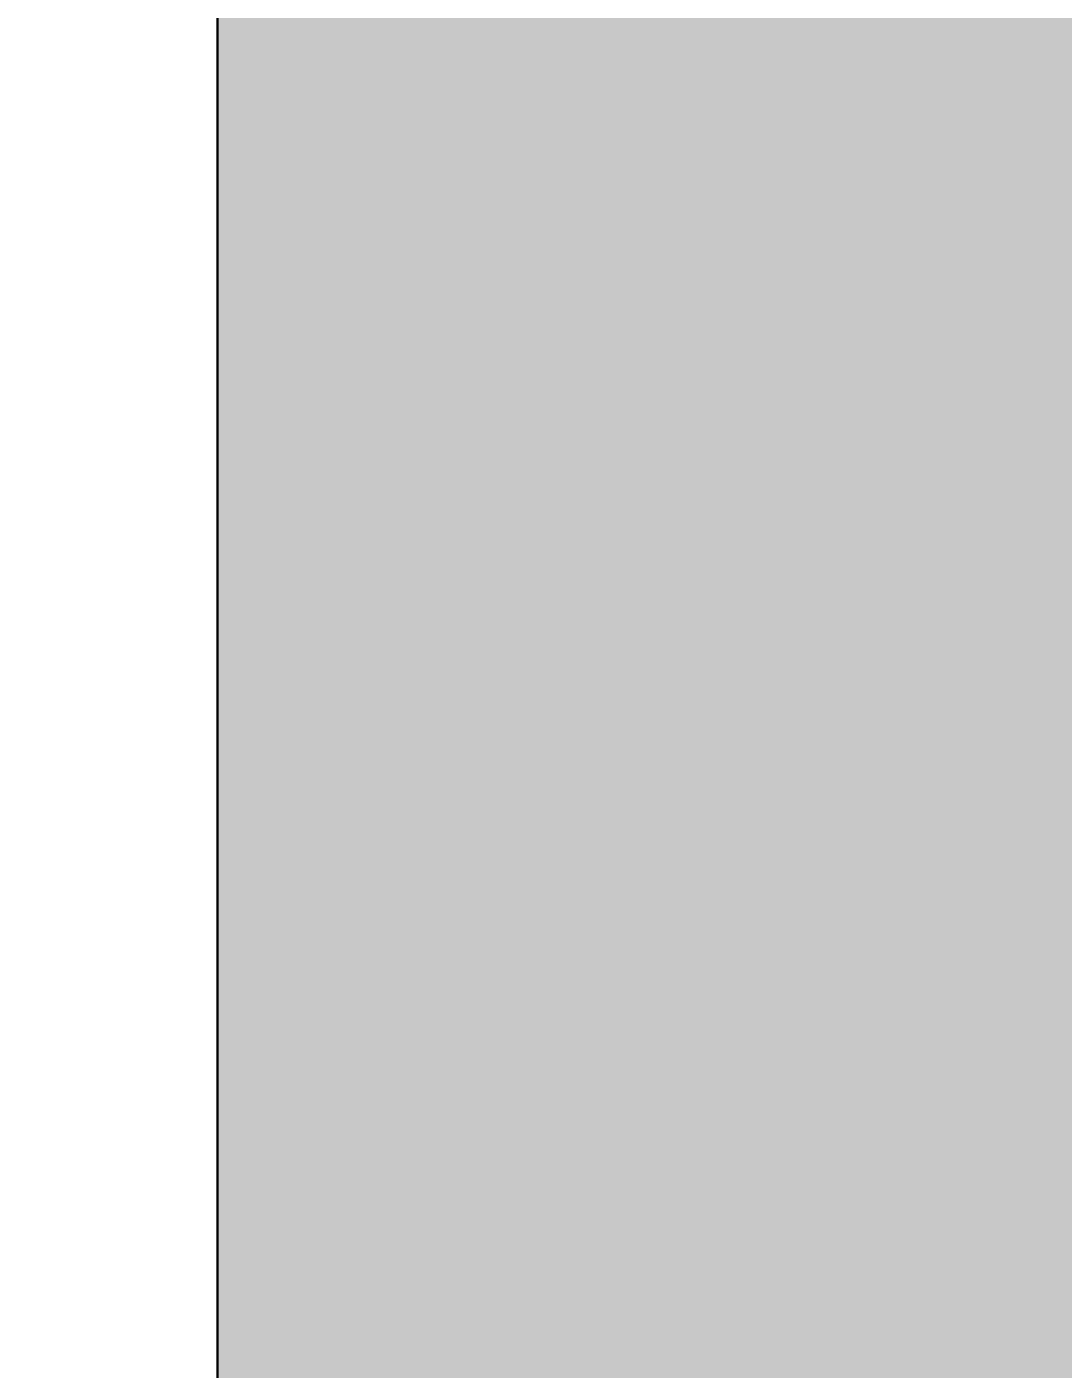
# Model space of a CAD drawing. Header units: millimetres. Extents: x 4538.1 to 4620.9, y 1743.9 to 1794.5.
# Drawn here: x 4542.9264563 to 4542.9265437, y 1750.3656055 to 1750.3657187 of the extents above; entities that cross this region are included whole.
import ezdxf

# ---------------------------------------------------------------- set-up
doc = ezdxf.new("R2010")
doc.units = ezdxf.units.MM
doc.layers.add('BUILT UP', color=1, linetype='Continuous', lineweight=30)
doc.styles.get("Standard").update_dxf_attribs({"font": 'arial.ttf'})
doc.dimstyles.new('ISO-25', dxfattribs={"dimtxt": 0.25, "dimasz": 0.25, "dimexe": 0.25, "dimexo": 0.1, "dimtad": 0, "dimdsep": 46, "dimtxsty": 'Standard', "dimcen": 0.25, "dimadec": 0, "dimazin": 0, "dimtfac": 1, "dimtix": 1, "dimtmove": 0, "dimatfit": 0, "dimfxl": 1, "dimarcsym": 0})

# ---------------------------------------------------------------- blocks, each defined once
blk = doc.blocks.new('*D54')
at = {"color": 0, "lineweight": -2, "ltscale": 0.18, "transparency": 16777216}
for p, q in [((4542.81937873, 1750.61582744), (4542.81937873, 1750.86582744)), ((4542.82647237, 1750.36582744), (4542.56937873, 1750.36582744)), ((4542.81937873, 1750.36582744), (4542.81937873, 1749.98265214)), ((4542.81937873, 1747.69582744), (4542.81937873, 1748.07900275)), ((4542.82647237, 1747.69582744), (4542.56937873, 1747.69582744)), ((4542.81937873, 1747.44582744), (4542.81937873, 1747.19582744))]:
    blk.add_line(p, q, dxfattribs=at)
at = {"color": 0, "ltscale": 0.18, "transparency": 16777216}
for points in [[(4542.77771207, 1750.61582744), (4542.8610454, 1750.61582744), (4542.81937873, 1750.36582744)], [(4542.77771207, 1747.44582744), (4542.8610454, 1747.44582744), (4542.81937873, 1747.69582744)]]:
    blk.add_solid(points, dxfattribs=at)
at = {"layer": 'Defpoints', "color": 0, "ltscale": 0.18, "transparency": 16777216}
for p in [(4542.92647237, 1750.36582744), (4542.81937873, 1747.69582744), (4542.92647237, 1747.69582744)]:
    blk.add_point(p, dxfattribs=at)
at = {"color": 0, "ltscale": 0.18, "transparency": 16777216, "insert": (4542.81937873, 1749.03082744), "char_height": 0.25, "attachment_point": 5, "rotation": 90}
blk.add_mtext('2.67', dxfattribs=at)
blk = doc.blocks.new('*D55')
at = {"color": 0, "lineweight": -2, "ltscale": 0.18, "transparency": 16777216}
for p, q in [((4542.38273838, 1753.66582744), (4542.38273838, 1753.91582744)), ((4543.05647237, 1753.41582744), (4542.13273838, 1753.41582744)), ((4542.38273838, 1753.41582744), (4542.38273838, 1752.84137315)), ((4542.38273838, 1750.36582744), (4542.38273838, 1750.94028174)), ((4543.05647237, 1750.36582744), (4542.13273838, 1750.36582744)), ((4542.38273838, 1750.11582744), (4542.38273838, 1749.86582744))]:
    blk.add_line(p, q, dxfattribs=at)
at = {"color": 0, "ltscale": 0.18, "transparency": 16777216}
for points in [[(4542.34107171, 1753.66582744), (4542.42440504, 1753.66582744), (4542.38273838, 1753.41582744)], [(4542.34107171, 1750.11582744), (4542.42440504, 1750.11582744), (4542.38273838, 1750.36582744)]]:
    blk.add_solid(points, dxfattribs=at)
at = {"layer": 'Defpoints', "color": 0, "ltscale": 0.18, "transparency": 16777216}
for p in [(4543.15647237, 1753.41582744), (4542.38273838, 1750.36582744), (4543.15647237, 1750.36582744)]:
    blk.add_point(p, dxfattribs=at)
at = {"color": 0, "ltscale": 0.18, "transparency": 16777216, "insert": (4542.38273838, 1751.89082744), "char_height": 0.25, "attachment_point": 5, "rotation": 90}
blk.add_mtext('3.05', dxfattribs=at)

msp = doc.modelspace()

# ---------------------------------------------------------------- hatches: boundary and pattern name
at = {"ltscale": 0.18, "true_color": 0x636466}
h = msp.add_hatch(color=251, dxfattribs=at)
h.dxf.hatch_style = 1
h.paths.add_polyline_path([(4554.89647237, 1750.13582744), (4554.89647237, 1749.90582744), (4555.12647237, 1749.90582744), (4555.12647237, 1750.13582744), (4555.12647237, 1750.36582744), (4542.92647237, 1750.36582744), (4542.92647237, 1750.13582744), (4542.92647237, 1749.90582744), (4543.15647237, 1749.90582744), (4543.15647237, 1750.13582744)])
at = {"lineweight": 18, "ltscale": 0.18, "true_color": 0x939598}
h = msp.add_hatch(dxfattribs=at)
h.set_pattern_fill('AR-CONC', color=252)
h.set_pattern_definition([(50, (2005.78, 898.5), (182.185, -15.939), [19.05, -209.55]), (355, (2005.78, 898.5), (-35.243, 191.057), [15.24, -167.64]), (100.4514, (2020.96, 897.17), (146.941, 175.118), [16.19, -178.09]), (46.184, (2005.78, 949.3), (271.079, -42.042), [28.575, -314.325]), (96.636, (2028.37, 945.8), (237.404, 247.426), [24.285, -267.136]), (351.184, (2005.78, 949.3), (237.404, 247.426), [22.86, -251.46]), (21, (2031.18, 936.6), (151.614, -102.265), [19.05, -209.55]), (326, (2031.18, 936.6), (61.802, 184.188), [15.24, -167.64]), (71.4514, (2043.82, 928.08), (213.416, 81.923), [16.19, -178.09]), (37.5, (2005.78, 898.5), (3.0886, 84.555), [0, -165.608, 0, -170.18, 0, -168.275]), (7.5, (2005.78, 898.5), (66.8197, 100.1806), [0, -97.028, 0, -161.798, 0, -64.135]), (327.5, (1949.14, 898.5), (135.5906, -5.7287), [0, -63.5, 0, -198.12, 0, -262.89]), (317.5, (1923.74, 898.5), (148.129, 25.4265), [0, -82.55, 0, -131.572, 0, -186.69])])
h.paths.add_polyline_path([(4542.92647237, 1750.13582744), (4542.92647237, 1749.90582744), (4543.15647237, 1749.90582744), (4543.15647237, 1750.13582744), (4554.89647237, 1750.13582744), (4554.89647237, 1749.90582744), (4555.12647237, 1749.90582744), (4555.12647237, 1750.13582744), (4555.12647237, 1750.36582744), (4542.92647237, 1750.36582744)])

# ---------------------------------------------------------------- linework, layer by layer
at = {"lineweight": 18, "ltscale": 0.18}
msp.add_line((4542.92647237, 1750.13582744), (4542.92647237, 1753.18582744), dxfattribs=at)
at = {"layer": 'BUILT UP', "ltscale": 0.18}
msp.add_lwpolyline([(4547.72647237, 1763.17582744), (4550.32647237, 1763.17582744), (4550.32647237, 1760.51582744), (4556.34968216, 1760.51582744), (4556.34968216, 1752.95582744), (4556.11968216, 1752.95582744), (4556.11968216, 1753.18582744), (4555.12647237, 1753.18582744), (4555.12647237, 1747.73988984), (4542.92647237, 1747.73988984), (4542.92647237, 1753.18582744), (4541.94968216, 1753.18582744), (4541.94968216, 1752.95582744), (4541.71968216, 1752.95582744), (4541.71968216, 1760.51582744), (4547.72647237, 1760.51582744), (4547.72647237, 1763.17582744)], dxfattribs=at)

# ---------------------------------------------------------------- dimensions: what is measured, and where the dimension line sits
at = {"ltscale": 0.18}
for p1, p2, distance, picture, middle in [((4543.15647237, 1753.41582744), (4543.15647237, 1750.36582744), -0.77373399, '*D55', (4542.38273838, 1751.89082744)), ((4542.92647237, 1750.36582744), (4542.92647237, 1747.69582744), -0.10709364, '*D54', (4542.81937873, 1749.03082744))]:
    dim = msp.add_aligned_dim(p1=p1, p2=p2, distance=distance, dimstyle='ISO-25', dxfattribs=at)
    dim.commit()
    dim.dimension.update_dxf_attribs({"geometry": picture, "text_midpoint": middle})

doc.saveas('drawing.dxf')
